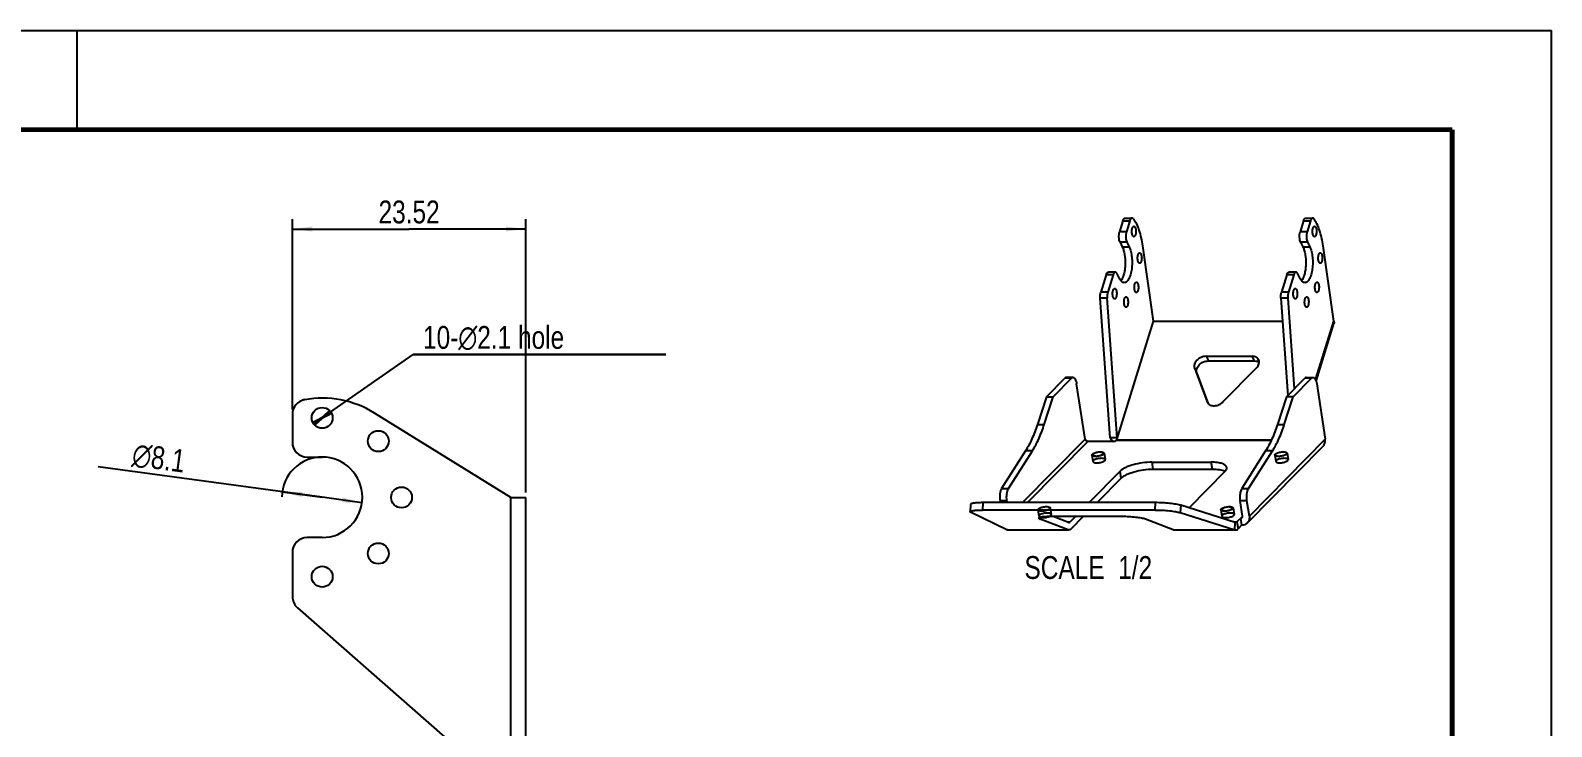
# Model space of a CAD drawing. Header units: millimetres. Extents: x 0 to 297, y 0 to 210.
# Drawn here: x 143.8 to 297, y 139.9 to 210 of the extents above; entities that cross this region are included whole.
import ezdxf

# ---------------------------------------------------------------- set-up
doc = ezdxf.new("R2010")
doc.units = ezdxf.units.MM
doc.header["$LTSCALE"] = 16.335
doc.layers.get('0').update_dxf_attribs({"linetype": 'CONTINUOUS'})
doc.layers.add('02___PRT_ALL_AXES', color=7, linetype='CONTINUOUS')
doc.styles.get("Standard").update_dxf_attribs({"font": 'txt', "width": 0.8})
doc.styles.add('TEXTSTYLE_1', font='gdt', dxfattribs={"width": 0.8})
doc.dimstyles.new('DIMSTYLE_3', dxfattribs={"dimtxt": 2.3, "dimasz": 2, "dimexe": 1, "dimexo": 0.5, "dimgap": 0.575, "dimtad": 1, "dimdsep": 46, "dimtxsty": 'Standard', "dimblk": '_FILLED', "dimblk1": '_FILLED', "dimblk2": '_FILLED', "dimcen": 0.09, "dimadec": 0, "dimazin": 0, "dimtp": 0.2, "dimtm": 0.2, "dimtfac": 1, "dimtofl": 0, "dimtmove": 0, "dimatfit": 3, "dimldrblk": '_FILLED', "dimfxl": 0, "dimtolj": 1, "dimarcsym": 0})
doc.dimstyles.new('DIMSTYLE_4', dxfattribs={"dimtxt": 2.3, "dimasz": 2, "dimexe": 1, "dimexo": 0.5, "dimtad": 1, "dimdsep": 46, "dimtxsty": 'Standard', "dimblk": '_FILLED', "dimblk1": '_FILLED', "dimblk2": '_FILLED', "dimcen": 0.09, "dimadec": 0, "dimazin": 0, "dimtp": 0.1, "dimtm": 0.1, "dimtfac": 1, "dimtmove": 0, "dimatfit": 2, "dimldrblk": '_FILLED', "dimfxl": 0, "dimtolj": 1, "dimarcsym": 0})
doc.dimstyles.new('DIMSTYLE_5', dxfattribs={"dimtxt": 2.3, "dimasz": 2, "dimexe": 1, "dimexo": 0.5, "dimtad": 1, "dimdsep": 46, "dimtxsty": 'Standard', "dimblk": '_FILLED', "dimblk1": '_FILLED', "dimblk2": '_FILLED', "dimcen": 0.09, "dimadec": 0, "dimazin": 0, "dimtp": 0.2, "dimtm": 0.2, "dimtfac": 1, "dimtmove": 0, "dimatfit": 2, "dimldrblk": '_FILLED', "dimfxl": 0, "dimtolj": 1, "dimarcsym": 0})

# ---------------------------------------------------------------- blocks, each defined once
blk = doc.blocks.new('_FILLED')
at = {"color": 0, "linetype": 'ByBlock'}
blk.add_solid([(0, 0), (-1, 0.125), (-1, -0.125)], dxfattribs=at)
blk = doc.blocks.new('*D10')
at = {"color": 2, "linetype": 'Continuous'}
for p, q in [((173.18, 170.96), (182.34, 177.34)), ((182.34, 177.34), (207.8, 177.34)), ((207.8, 177.34), (182.34, 177.34)), ((172.32, 170.36), (173.18, 170.96)), ((174.04, 171.56), (173.18, 170.96))]:
    blk.add_line(p, q, dxfattribs=at)
at = {"color": 2, "linetype": 'Continuous', "xscale": 2, "yscale": 2, "zscale": 2}
for p, rotation in [((172.32, 170.36), 214.8616442644), ((174.04, 171.56), 34.8616442644)]:
    blk.add_blockref('_FILLED', p, dxfattribs=dict(at, rotation=rotation))
at = {"color": 2, "linetype": 'Continuous', "insert": (183.34, 180.22), "char_height": 2.3, "width": 23.3067, "attachment_point": 1, "line_spacing_factor": 0.9}
blk.add_mtext('10-\\Fgdt;{\\Fgdt;n}\\Ftxt;2.1 hole', dxfattribs=at)
blk = doc.blocks.new('*D11')
at = {"color": 2, "linetype": 'Continuous'}
for p, q in [((173.18, 162.96), (150.63, 166.03)), ((169.17, 163.51), (173.18, 162.96)), ((177.19, 162.42), (173.18, 162.96))]:
    blk.add_line(p, q, dxfattribs=at)
at = {"color": 2, "linetype": 'Continuous', "xscale": 2, "yscale": 2, "zscale": 2}
for p, rotation in [((169.17, 163.51), 172.2501602208), ((177.19, 162.42), 352.2501602208)]:
    blk.add_blockref('_FILLED', p, dxfattribs=dict(at, rotation=rotation))
at = {"color": 2, "linetype": 'Continuous', "insert": (159.53, 167.72), "char_height": 2.3, "width": 8.5867, "attachment_point": 3, "rotation": 352.2502, "line_spacing_factor": 0.9, "style": 'TEXTSTYLE_1'}
blk.add_mtext('{\\Fgdt;n}\\Ftxt;8.1', dxfattribs=at)
blk = doc.blocks.new('*D13')
at = {"color": 2, "linetype": 'Continuous'}
for p, q in [((170.18, 171.81), (170.18, 190.99)), ((170.18, 189.99), (181.94, 189.99)), ((193.7, 189.99), (181.94, 189.99)), ((193.7, 163.45), (193.7, 190.99))]:
    blk.add_line(p, q, dxfattribs=at)
at = {"color": 2, "linetype": 'Continuous', "xscale": 2, "yscale": 2, "zscale": 2, "rotation": 180}
blk.add_blockref('_FILLED', (170.18, 189.99), dxfattribs=at)
at = {"color": 2, "linetype": 'Continuous', "xscale": 2, "yscale": 2, "zscale": 2}
blk.add_blockref('_FILLED', (193.7, 189.99), dxfattribs=at)
at = {"color": 2, "linetype": 'Continuous', "insert": (181.94, 192.86), "char_height": 2.3, "width": 9.2, "attachment_point": 2, "line_spacing_factor": 0.9}
blk.add_mtext('23.52', dxfattribs=at)

msp = doc.modelspace()

# ---------------------------------------------------------------- linework, layer by layer
at = {"color": 7, "linetype": 'Continuous'}
for p, q in [((0, 210), (297, 210)), ((148.5, 200), (148.5, 210)), ((297, 0), (297, 210)), ((253.829, 190.815), (253.489, 189.713)), ((253.829, 190.815), (254.52, 190.815)), ((254.058, 191.099), (254.749, 191.099)), ((254.52, 190.815), (254.18, 189.713)), ((272.019, 190.81), (271.68, 189.713)), ((272.019, 190.81), (272.71, 190.81)), ((272.247, 191.093), (272.938, 191.093)), ((272.71, 190.81), (272.371, 189.713)), ((254.18, 189.713), (253.489, 189.713)), ((253.536, 188.659), (253.765, 188.193)), ((254.227, 188.659), (253.536, 188.659)), ((254.227, 188.659), (254.456, 188.193)), ((272.371, 189.713), (271.68, 189.713)), ((272.418, 188.659), (271.727, 188.659)), ((271.727, 188.659), (271.956, 188.193)), ((272.418, 188.659), (272.647, 188.193)), ((253.765, 188.193), (254.456, 188.193)), ((255.798, 188.291), (256.864, 180.691)), ((271.956, 188.193), (272.647, 188.193)), ((275.055, 180.691), (273.989, 188.291)), ((253.065, 185.649), (252.374, 185.649)), ((253.475, 185.02), (253.246, 185.487)), ((271.256, 185.649), (270.565, 185.649)), ((271.666, 185.02), (271.437, 185.487)), ((252.145, 185.365), (251.607, 183.625)), ((252.836, 185.365), (252.145, 185.365)), ((252.836, 185.365), (252.298, 183.625)), ((270.336, 185.365), (269.798, 183.625)), ((271.027, 185.365), (270.336, 185.365)), ((271.027, 185.365), (270.489, 183.625)), ((252.543, 168.941), (251.549, 183.025)), ((252.24, 183.025), (251.549, 183.025)), ((252.298, 183.625), (251.607, 183.625)), ((253.233, 168.941), (252.24, 183.025)), ((270.431, 183.025), (269.74, 183.025)), ((269.74, 183.025), (270.431, 173.231)), ((270.489, 183.625), (269.798, 183.625)), ((270.431, 183.025), (271.076, 173.885)), ((256.864, 180.691), (253.177, 168.759)), ((256.864, 180.691), (269.905, 180.691)), ((273.234, 174.798), (275.055, 180.691)), ((273.286, 174.66), (275.081, 180.469)), ((262.206, 177.166), (266.844, 177.166)), ((262.206, 177.166), (262.435, 176.7)), ((262.435, 176.7), (267.073, 176.7)), ((267.073, 176.7), (266.844, 177.166)), ((247.969, 174.972), (246.122, 173.098)), ((248.659, 174.972), (246.813, 173.098)), ((248.659, 174.972), (247.969, 174.972)), ((248.802, 175.042), (248.112, 175.042)), ((261.274, 175.525), (261.045, 175.991)), ((261.045, 175.991), (262.309, 172.575)), ((262.436, 172.382), (261.274, 175.525)), ((263.904, 172.575), (267.279, 175.991)), ((270.3, 173.098), (272.146, 174.972)), ((270.991, 173.098), (272.837, 174.972)), ((272.837, 174.972), (272.146, 174.972)), ((272.29, 175.042), (272.98, 175.042)), ((250.023, 168.829), (249.165, 174.409)), ((273.342, 174.409), (274.201, 168.829)), ((246.122, 173.098), (245.215, 170.297)), ((245.906, 170.297), (246.813, 173.098)), ((246.122, 173.098), (246.813, 173.098)), ((262.309, 172.575), (262.33, 172.526)), ((270.3, 173.098), (269.393, 170.297)), ((270.084, 170.297), (270.991, 173.098)), ((270.991, 173.098), (270.3, 173.098)), ((170.18, 171.313), (170.18, 168.512)), ((192.197, 162.949), (178.461, 171.452)), ((245.215, 170.297), (245.906, 170.297)), ((269.393, 170.297), (270.084, 170.297)), ((243.713, 162.424), (250.023, 168.829)), ((250.29, 168.597), (244.208, 162.424)), ((253.053, 168.597), (250.29, 168.597)), ((253.233, 168.941), (252.543, 168.941)), ((253.137, 168.682), (253.053, 168.597)), ((268.762, 168.682), (253.137, 168.682)), ((253.177, 168.759), (268.799, 168.759)), ((266.561, 161.074), (274.201, 168.829)), ((171.68, 167.012), (173.18, 167.012)), ((244.021, 167.638), (241.612, 163.838)), ((242.303, 163.838), (244.711, 167.638)), ((244.711, 167.638), (244.021, 167.638)), ((268.198, 167.638), (265.79, 163.838)), ((266.352, 160.372), (273.993, 168.127)), ((266.481, 163.838), (268.889, 167.638)), ((268.889, 167.638), (268.198, 167.638)), ((253.535, 165.58), (250.425, 162.424)), ((253.642, 164.883), (253.535, 165.58)), ((256.743, 166.499), (262.73, 166.499)), ((256.743, 166.499), (256.85, 165.802)), ((256.85, 165.802), (262.837, 165.802)), ((264.127, 165.58), (260.491, 161.89)), ((262.837, 165.802), (262.73, 166.499)), ((253.642, 164.883), (251.22, 162.424)), ((192.197, 132.485), (192.197, 162.949)), ((192.197, 162.949), (193.697, 162.949)), ((193.697, 132.485), (193.697, 162.949)), ((239.714, 162.424), (239.672, 161.682)), ((257.109, 162.424), (239.714, 162.424)), ((241.454, 162.619), (241.484, 162.424)), ((242.145, 162.619), (241.454, 162.619)), ((241.612, 163.838), (242.303, 163.838)), ((242.145, 162.619), (242.175, 162.424)), ((257.066, 161.682), (257.109, 162.424)), ((266.323, 162.619), (265.632, 162.619)), ((265.87, 161.074), (265.632, 162.619)), ((265.79, 163.838), (266.481, 163.838)), ((266.561, 161.074), (266.323, 162.619)), ((238.488, 162.246), (238.445, 161.504)), ((242.126, 159.688), (238.54, 161.414)), ((257.066, 161.682), (239.672, 161.682)), ((245.506, 160.945), (245.495, 160.76)), ((253.801, 161.017), (246.433, 161.017)), ((248.354, 160.43), (246.812, 161.017)), ((249.038, 161.017), (248.504, 160.474)), ((249.833, 161.017), (248.611, 159.777)), ((259.647, 162.156), (259.604, 161.414)), ((259.604, 161.414), (265.088, 159.688)), ((265.131, 160.43), (259.647, 162.156)), ((265.313, 160.474), (265.871, 161.041)), ((242.126, 159.688), (248.311, 159.688)), ((242.203, 159.672), (248.396, 159.672)), ((248.311, 159.688), (245.495, 160.76)), ((248.237, 160.474), (248.504, 160.474)), ((258.903, 159.688), (256.087, 160.76)), ((258.903, 159.688), (265.088, 159.688)), ((258.989, 159.672), (265.182, 159.672)), ((264.99, 160.474), (265.313, 160.474)), ((265.088, 159.688), (265.131, 160.43)), ((265.313, 160.474), (265.42, 159.777)), ((265.783, 160.144), (265.42, 159.777)), ((265.675, 160.842), (265.783, 160.144)), ((173.18, 158.912), (171.68, 158.912)), ((170.18, 157.412), (170.18, 152.969)), ((170.69, 151.842), (192.197, 132.949))]:
    msp.add_line(p, q, dxfattribs=at)
at = {"color": 6, "linetype": 'Continuous'}
for p, q in [((250.707, 167.215), (250.807, 166.564)), ((251.942, 167.405), (252.043, 166.754)), ((269.128, 167.215), (269.228, 166.564)), ((270.364, 167.405), (270.464, 166.754)), ((245.275, 161.702), (245.375, 161.051)), ((246.51, 161.892), (246.61, 161.241)), ((263.696, 161.702), (263.796, 161.051)), ((264.931, 161.892), (265.031, 161.241))]:
    msp.add_line(p, q, dxfattribs=at)
at = {"color": 7, "linetype": 'Continuous', "const_width": 0.5}
for points in [[(287, 200), (10, 200)], [(287, 10), (287, 200)]]:
    msp.add_lwpolyline(points, dxfattribs=at)
at = {"color": 7, "linetype": 'Continuous'}
for centre, radius, start, end in [((171.68, 171.313), 1.5, 100.28284, 180), ((171.68, 171.327), 1.5, 100.16639, 108.22651), ((173.197, 162.949), 10, 58.24314, 100.28284), ((262.8, 172.757), 0.524, 206.1668, 210.81492), ((171.68, 168.512), 1.5, 180, 270), ((173.18, 162.962), 4.05, 270, 90), ((263.612, 164.601), 1.102, 62.25407, 65.13516), ((248.396, 160.536), 0.114, 269.98588, 274.00367), ((171.68, 157.412), 1.5, 90, 180), ((171.68, 152.969), 1.5, 180, 228.70354)]:
    msp.add_arc(centre, radius, start, end, dxfattribs=at)
at = {"color": 2, "linetype": 'Continuous'}
msp.add_arc((173.18, 162.962), 4.05, 90, 179.2881, dxfattribs=at)
at = {"color": 7, "linetype": 'Continuous'}
for points, knots in [([(253.829, 190.815), (253.842, 190.856), (253.869, 190.929), (253.923, 191.021), (253.985, 191.082), (254.036, 191.099), (254.058, 191.099)], [0, 0, 0, 0, 0.3326107, 0.6071454, 0.8236162, 1, 1, 1, 1]), ([(254.749, 191.099), (254.726, 191.099), (254.676, 191.082), (254.614, 191.021), (254.56, 190.929), (254.533, 190.856), (254.52, 190.815)], [0, 0, 0, 0, 0.1763838, 0.3928546, 0.6673893, 1, 1, 1, 1]), ([(254.887, 191.01), (254.869, 191.035), (254.83, 191.078), (254.774, 191.099), (254.749, 191.099)], [0, 0, 0, 0, 0.5581132, 1, 1, 1, 1]), ([(254.887, 191.01), (255.002, 190.851), (255.213, 190.48), (255.463, 189.843), (255.665, 189.101), (255.76, 188.569), (255.798, 188.291)], [0, 0, 0, 0, 0.2029409, 0.4403162, 0.708085, 1, 1, 1, 1]), ([(272.019, 190.81), (272.031, 190.85), (272.059, 190.924), (272.112, 191.015), (272.174, 191.077), (272.225, 191.093), (272.247, 191.093)], [0, 0, 0, 0, 0.3326118, 0.6071453, 0.8236165, 1, 1, 1, 1]), ([(272.938, 191.093), (272.916, 191.093), (272.865, 191.077), (272.803, 191.015), (272.749, 190.924), (272.722, 190.85), (272.71, 190.81)], [0, 0, 0, 0, 0.1763835, 0.3928547, 0.6673882, 1, 1, 1, 1]), ([(273.076, 191.005), (273.058, 191.03), (273.019, 191.073), (272.963, 191.093), (272.938, 191.093)], [0, 0, 0, 0, 0.5577804, 1, 1, 1, 1]), ([(273.989, 188.291), (273.95, 188.569), (273.855, 189.1), (273.653, 189.842), (273.402, 190.477), (273.191, 190.847), (273.076, 191.005)], [0, 0, 0, 0, 0.2920628, 0.5598693, 0.7971862, 1, 1, 1, 1]), ([(253.536, 188.659), (253.502, 188.729), (253.452, 188.896), (253.42, 189.164), (253.429, 189.444), (253.463, 189.628), (253.489, 189.713)], [0, 0, 0, 0, 0.2190261, 0.4806644, 0.7525741, 1, 1, 1, 1]), ([(254.18, 189.713), (254.153, 189.628), (254.119, 189.444), (254.111, 189.164), (254.142, 188.896), (254.192, 188.729), (254.227, 188.659)], [0, 0, 0, 0, 0.2474259, 0.5193356, 0.7809739, 1, 1, 1, 1]), ([(271.727, 188.659), (271.692, 188.729), (271.643, 188.896), (271.611, 189.164), (271.62, 189.444), (271.654, 189.628), (271.68, 189.713)], [0, 0, 0, 0, 0.2190261, 0.4806644, 0.7525741, 1, 1, 1, 1]), ([(272.371, 189.713), (272.344, 189.628), (272.31, 189.444), (272.302, 189.164), (272.333, 188.896), (272.383, 188.729), (272.418, 188.659)], [0, 0, 0, 0, 0.2474259, 0.5193356, 0.7809739, 1, 1, 1, 1]), ([(253.765, 188.193), (253.822, 188.076), (253.919, 187.811), (254.013, 187.375), (254.064, 186.892), (254.067, 186.391), (254.023, 185.903), (253.934, 185.459), (253.807, 185.084), (253.688, 184.871), (253.62, 184.786)], [0, 0, 0, 0, 0.1105216, 0.2388277, 0.3788433, 0.5232528, 0.6643312, 0.7946663, 0.9079477, 1, 1, 1, 1]), ([(254.456, 188.193), (254.527, 188.047), (254.641, 187.71), (254.737, 187.157), (254.766, 186.554), (254.725, 185.956), (254.632, 185.489), (254.523, 185.163), (254.431, 184.962), (254.328, 184.799), (254.216, 184.678), (254.095, 184.6), (254.007, 184.582), (253.965, 184.582)], [0, 0, 0, 0, 0.1234581, 0.2690695, 0.426091, 0.5820171, 0.7245138, 0.7874492, 0.843487, 0.8921253, 0.9334765, 0.9686115, 1, 1, 1, 1]), ([(271.956, 188.193), (272.013, 188.076), (272.109, 187.811), (272.204, 187.375), (272.254, 186.892), (272.258, 186.391), (272.214, 185.903), (272.125, 185.459), (271.998, 185.084), (271.879, 184.871), (271.811, 184.786)], [0, 0, 0, 0, 0.1105216, 0.2388277, 0.3788433, 0.5232528, 0.6643312, 0.7946663, 0.9079477, 1, 1, 1, 1]), ([(272.647, 188.193), (272.718, 188.047), (272.832, 187.71), (272.928, 187.157), (272.957, 186.554), (272.916, 185.956), (272.823, 185.489), (272.714, 185.163), (272.622, 184.962), (272.519, 184.799), (272.407, 184.678), (272.286, 184.6), (272.198, 184.582), (272.156, 184.582)], [0, 0, 0, 0, 0.1234581, 0.2690695, 0.426091, 0.5820171, 0.7245138, 0.7874492, 0.843487, 0.8921253, 0.9334765, 0.9686115, 1, 1, 1, 1]), ([(252.145, 185.365), (252.158, 185.406), (252.185, 185.479), (252.239, 185.571), (252.301, 185.632), (252.351, 185.649), (252.374, 185.649)], [0, 0, 0, 0, 0.3324861, 0.6071563, 0.8236101, 1, 1, 1, 1]), ([(253.065, 185.649), (253.042, 185.649), (252.992, 185.632), (252.93, 185.571), (252.876, 185.479), (252.849, 185.406), (252.836, 185.365)], [0, 0, 0, 0, 0.1763899, 0.3928437, 0.6675139, 1, 1, 1, 1]), ([(253.246, 185.487), (253.235, 185.511), (253.21, 185.554), (253.166, 185.607), (253.117, 185.641), (253.082, 185.649), (253.065, 185.649)], [0, 0, 0, 0, 0.3155167, 0.5821183, 0.8046165, 1, 1, 1, 1]), ([(270.336, 185.365), (270.349, 185.406), (270.376, 185.479), (270.43, 185.571), (270.492, 185.632), (270.542, 185.649), (270.565, 185.649)], [0, 0, 0, 0, 0.3324861, 0.6071563, 0.8236101, 1, 1, 1, 1]), ([(271.256, 185.649), (271.233, 185.649), (271.183, 185.632), (271.121, 185.571), (271.067, 185.479), (271.04, 185.406), (271.027, 185.365)], [0, 0, 0, 0, 0.1763899, 0.3928437, 0.6675139, 1, 1, 1, 1]), ([(271.437, 185.487), (271.426, 185.511), (271.401, 185.554), (271.357, 185.607), (271.308, 185.641), (271.272, 185.649), (271.256, 185.649)], [0, 0, 0, 0, 0.3155167, 0.5821183, 0.8046165, 1, 1, 1, 1]), ([(253.965, 184.582), (253.921, 184.582), (253.824, 184.604), (253.693, 184.696), (253.574, 184.839), (253.507, 184.955), (253.475, 185.02)], [0, 0, 0, 0, 0.1954438, 0.4178772, 0.6841829, 1, 1, 1, 1]), ([(272.156, 184.582), (272.111, 184.582), (272.015, 184.604), (271.884, 184.696), (271.765, 184.839), (271.698, 184.955), (271.666, 185.02)], [0, 0, 0, 0, 0.1954438, 0.4178772, 0.6841829, 1, 1, 1, 1]), ([(251.549, 183.025), (251.541, 183.13), (251.544, 183.333), (251.579, 183.533), (251.607, 183.625)], [0, 0, 0, 0, 0.5225684, 1, 1, 1, 1]), ([(252.298, 183.625), (252.27, 183.533), (252.235, 183.333), (252.232, 183.13), (252.24, 183.025)], [0, 0, 0, 0, 0.4774316, 1, 1, 1, 1]), ([(269.74, 183.025), (269.732, 183.13), (269.735, 183.333), (269.77, 183.533), (269.798, 183.625)], [0, 0, 0, 0, 0.5225684, 1, 1, 1, 1]), ([(270.489, 183.625), (270.461, 183.533), (270.426, 183.333), (270.423, 183.13), (270.431, 183.025)], [0, 0, 0, 0, 0.4774316, 1, 1, 1, 1]), ([(275.055, 180.691), (275.073, 180.655), (275.097, 180.582), (275.092, 180.504), (275.081, 180.469)], [0, 0, 0, 0, 0.5257549, 1, 1, 1, 1]), ([(262.206, 177.166), (262.038, 177.166), (261.697, 177.088), (261.339, 176.851), (261.132, 176.595), (261.035, 176.392), (261, 176.185), (261.023, 176.051), (261.045, 175.991)], [0, 0, 0, 0, 0.268195, 0.5413173, 0.6698098, 0.7887302, 0.8978881, 1, 1, 1, 1]), ([(261.274, 175.525), (261.252, 175.585), (261.229, 175.718), (261.264, 175.925), (261.361, 176.129), (261.568, 176.385), (261.926, 176.622), (262.267, 176.7), (262.435, 176.7)], [0, 0, 0, 0, 0.1021119, 0.2112699, 0.3301903, 0.4586828, 0.731805, 1, 1, 1, 1]), ([(267.5, 176.823), (267.474, 176.876), (267.402, 176.976), (267.247, 177.085), (267.056, 177.152), (266.916, 177.166), (266.844, 177.166)], [0, 0, 0, 0, 0.226855, 0.4650302, 0.7220671, 1, 1, 1, 1]), ([(267.073, 176.7), (267.162, 176.7), (267.332, 176.679), (267.489, 176.607), (267.554, 176.561)], [0, 0, 0, 0, 0.5246659, 1, 1, 1, 1]), ([(267.279, 175.991), (267.339, 176.052), (267.443, 176.182), (267.541, 176.402), (267.566, 176.623), (267.53, 176.762), (267.5, 176.823)], [0, 0, 0, 0, 0.2818789, 0.5409954, 0.7776648, 1, 1, 1, 1]), ([(248.112, 175.042), (248.087, 175.042), (248.032, 175.027), (247.989, 174.992), (247.969, 174.972)], [0, 0, 0, 0, 0.461297, 1, 1, 1, 1]), ([(248.659, 174.972), (248.68, 174.992), (248.723, 175.027), (248.777, 175.042), (248.802, 175.042)], [0, 0, 0, 0, 0.5387031, 1, 1, 1, 1]), ([(248.802, 175.042), (248.822, 175.042), (248.864, 175.033), (248.922, 174.997), (248.976, 174.941), (249.047, 174.833), (249.117, 174.654), (249.151, 174.496), (249.165, 174.409)], [0, 0, 0, 0, 0.0761759, 0.1609319, 0.2600108, 0.3761017, 0.6591952, 1, 1, 1, 1]), ([(272.29, 175.042), (272.265, 175.042), (272.21, 175.027), (272.167, 174.992), (272.146, 174.972)], [0, 0, 0, 0, 0.461297, 1, 1, 1, 1]), ([(272.837, 174.972), (272.858, 174.992), (272.901, 175.027), (272.955, 175.042), (272.98, 175.042)], [0, 0, 0, 0, 0.5387031, 1, 1, 1, 1]), ([(272.98, 175.042), (273, 175.042), (273.042, 175.033), (273.1, 174.997), (273.154, 174.941), (273.225, 174.833), (273.295, 174.654), (273.329, 174.496), (273.342, 174.409)], [0, 0, 0, 0, 0.0761759, 0.1609319, 0.2600108, 0.3761017, 0.6591952, 1, 1, 1, 1]), ([(262.35, 172.488), (262.381, 172.437), (262.463, 172.342), (262.629, 172.242), (262.83, 172.187), (263.133, 172.174), (263.521, 172.277), (263.791, 172.461), (263.904, 172.575)], [0, 0, 0, 0, 0.1022074, 0.2104927, 0.3277383, 0.4542691, 0.7258425, 1, 1, 1, 1]), ([(245.215, 170.297), (245.056, 169.803), (244.714, 168.889), (244.264, 168.022), (244.021, 167.638)], [0, 0, 0, 0, 0.5331643, 1, 1, 1, 1]), ([(244.711, 167.638), (244.955, 168.022), (245.404, 168.889), (245.746, 169.803), (245.906, 170.297)], [0, 0, 0, 0, 0.4668357, 1, 1, 1, 1]), ([(269.393, 170.297), (269.233, 169.803), (268.892, 168.889), (268.442, 168.022), (268.198, 167.638)], [0, 0, 0, 0, 0.5331643, 1, 1, 1, 1]), ([(268.889, 167.638), (269.133, 168.022), (269.582, 168.889), (269.924, 169.803), (270.084, 170.297)], [0, 0, 0, 0, 0.4668357, 1, 1, 1, 1]), ([(250.29, 168.597), (250.227, 168.597), (250.101, 168.649), (250.033, 168.767), (250.023, 168.829)], [0, 0, 0, 0, 0.4965915, 1, 1, 1, 1]), ([(252.543, 168.941), (252.578, 168.869), (252.698, 168.731), (252.851, 168.637), (252.938, 168.596)], [0, 0, 0, 0, 0.4552312, 1, 1, 1, 1]), ([(253.137, 168.682), (253.141, 168.686), (253.159, 168.709), (253.17, 168.737), (253.177, 168.759)], [0, 0, 0, 0, 0.2068526, 1, 1, 1, 1]), ([(273.993, 168.127), (274.078, 168.214), (274.21, 168.442), (274.221, 168.702), (274.201, 168.829)], [0, 0, 0, 0, 0.4867315, 1, 1, 1, 1]), ([(251.098, 167.081), (251.043, 167.081), (250.942, 167.086), (250.816, 167.115), (250.723, 167.16), (250.695, 167.247), (250.756, 167.325), (250.856, 167.391), (250.999, 167.452), (251.172, 167.5), (251.36, 167.532), (251.488, 167.54), (251.551, 167.54)], [0, 0, 0, 0, 0.1202882, 0.2155534, 0.2821007, 0.3300953, 0.3893573, 0.4764918, 0.590449, 0.7232388, 0.8638027, 1, 1, 1, 1]), ([(251.51, 167.499), (251.427, 167.499), (251.302, 167.486), (251.141, 167.451), (251.032, 167.416), (250.94, 167.374), (250.861, 167.326), (250.813, 167.267), (250.818, 167.232)], [0, 0, 0, 0, 0.320306, 0.4810695, 0.6305383, 0.7609506, 0.8666263, 1, 1, 1, 1]), ([(250.818, 167.232), (250.824, 167.191), (250.89, 167.157), (250.961, 167.138), (251.037, 167.125), (251.097, 167.122), (251.139, 167.122)], [0, 0, 0, 0, 0.3521566, 0.4886267, 0.643773, 1, 1, 1, 1]), ([(251.551, 167.54), (251.607, 167.54), (251.707, 167.535), (251.834, 167.505), (251.926, 167.46), (251.954, 167.374), (251.893, 167.296), (251.794, 167.23), (251.65, 167.169), (251.477, 167.12), (251.29, 167.089), (251.161, 167.081), (251.098, 167.081)], [0, 0, 0, 0, 0.1202882, 0.2155534, 0.2821007, 0.3300953, 0.3893573, 0.4764918, 0.590449, 0.7232388, 0.8638027, 1, 1, 1, 1]), ([(251.139, 167.122), (251.222, 167.122), (251.348, 167.134), (251.508, 167.17), (251.617, 167.204), (251.709, 167.246), (251.788, 167.295), (251.836, 167.354), (251.831, 167.388)], [0, 0, 0, 0, 0.320306, 0.4810695, 0.6305383, 0.7609506, 0.8666263, 1, 1, 1, 1]), ([(251.831, 167.388), (251.825, 167.429), (251.759, 167.464), (251.688, 167.483), (251.612, 167.496), (251.552, 167.499), (251.51, 167.499)], [0, 0, 0, 0, 0.3521566, 0.4886267, 0.643773, 1, 1, 1, 1]), ([(269.52, 167.081), (269.464, 167.081), (269.363, 167.086), (269.237, 167.115), (269.144, 167.16), (269.116, 167.247), (269.177, 167.325), (269.277, 167.391), (269.42, 167.452), (269.593, 167.5), (269.781, 167.532), (269.909, 167.54), (269.972, 167.54)], [0, 0, 0, 0, 0.1202882, 0.2155534, 0.2821007, 0.3300953, 0.3893573, 0.4764918, 0.590449, 0.7232388, 0.8638027, 1, 1, 1, 1]), ([(269.972, 167.54), (270.028, 167.54), (270.129, 167.535), (270.255, 167.505), (270.347, 167.46), (270.375, 167.374), (270.314, 167.296), (270.215, 167.23), (270.071, 167.169), (269.898, 167.12), (269.711, 167.089), (269.583, 167.081), (269.52, 167.081)], [0, 0, 0, 0, 0.1202882, 0.2155534, 0.2821007, 0.3300953, 0.3893573, 0.4764918, 0.590449, 0.7232388, 0.8638027, 1, 1, 1, 1]), ([(251.651, 166.889), (251.588, 166.889), (251.46, 166.881), (251.272, 166.849), (251.099, 166.801), (250.956, 166.74), (250.856, 166.674), (250.795, 166.596), (250.823, 166.509), (250.916, 166.464), (251.042, 166.435), (251.143, 166.43), (251.198, 166.43)], [0, 0, 0, 0, 0.1361973, 0.2767612, 0.409551, 0.5235082, 0.6106427, 0.6699047, 0.7178993, 0.7844466, 0.8797118, 1, 1, 1, 1]), ([(251.198, 166.43), (251.262, 166.43), (251.39, 166.438), (251.577, 166.469), (251.75, 166.518), (251.894, 166.579), (251.993, 166.645), (252.054, 166.723), (252.026, 166.809), (251.934, 166.854), (251.808, 166.884), (251.707, 166.889), (251.651, 166.889)], [0, 0, 0, 0, 0.1361973, 0.2767612, 0.409551, 0.5235082, 0.6106427, 0.6699047, 0.7178993, 0.7844466, 0.8797118, 1, 1, 1, 1]), ([(256.743, 166.499), (256.425, 166.499), (255.786, 166.449), (255.012, 166.288), (254.437, 166.102), (254.07, 165.946), (253.769, 165.778), (253.601, 165.648), (253.535, 165.58)], [0, 0, 0, 0, 0.2805465, 0.5644332, 0.695726, 0.8141094, 0.9162343, 1, 1, 1, 1]), ([(253.642, 164.883), (253.709, 164.95), (253.876, 165.08), (254.177, 165.249), (254.545, 165.404), (255.12, 165.591), (255.893, 165.751), (256.532, 165.802), (256.85, 165.802)], [0, 0, 0, 0, 0.0837657, 0.1858906, 0.304274, 0.4355668, 0.7194535, 1, 1, 1, 1]), ([(264.295, 165.961), (264.264, 166.161), (263.943, 166.33), (263.598, 166.421), (263.333, 166.467), (263.041, 166.494), (262.836, 166.499), (262.73, 166.499)], [0, 0, 0, 0, 0.35218, 0.4886223, 0.6434903, 0.8149293, 1, 1, 1, 1]), ([(262.837, 165.802), (263.074, 165.802), (263.413, 165.783), (263.825, 165.697), (263.999, 165.636), (264.076, 165.601)], [0, 0, 0, 0, 0.5640298, 0.8000657, 1, 1, 1, 1]), ([(264.127, 165.58), (264.157, 165.611), (264.21, 165.672), (264.268, 165.769), (264.299, 165.866), (264.3, 165.931), (264.295, 165.961)], [0, 0, 0, 0, 0.2983897, 0.5585818, 0.7880149, 1, 1, 1, 1]), ([(270.072, 166.889), (270.009, 166.889), (269.881, 166.881), (269.694, 166.849), (269.521, 166.801), (269.377, 166.74), (269.277, 166.674), (269.217, 166.596), (269.245, 166.509), (269.337, 166.464), (269.463, 166.435), (269.564, 166.43), (269.62, 166.43)], [0, 0, 0, 0, 0.1361973, 0.2767612, 0.409551, 0.5235082, 0.6106427, 0.6699047, 0.7178993, 0.7844466, 0.8797118, 1, 1, 1, 1]), ([(269.62, 166.43), (269.683, 166.43), (269.811, 166.438), (269.999, 166.469), (270.171, 166.518), (270.315, 166.579), (270.415, 166.645), (270.475, 166.723), (270.447, 166.809), (270.355, 166.854), (270.229, 166.884), (270.128, 166.889), (270.072, 166.889)], [0, 0, 0, 0, 0.1361973, 0.2767612, 0.409551, 0.5235082, 0.6106427, 0.6699047, 0.7178993, 0.7844466, 0.8797118, 1, 1, 1, 1]), ([(239.714, 162.424), (239.549, 162.424), (239.312, 162.419), (239.017, 162.399), (238.838, 162.379), (238.694, 162.354), (238.598, 162.329), (238.541, 162.304), (238.508, 162.284), (238.489, 162.261), (238.488, 162.246)], [0, 0, 0, 0, 0.3932605, 0.560304, 0.7030243, 0.8188586, 0.9060092, 0.9387942, 0.9647095, 1, 1, 1, 1]), ([(241.612, 163.838), (241.568, 163.768), (241.497, 163.591), (241.438, 163.293), (241.42, 162.96), (241.437, 162.731), (241.454, 162.619)], [0, 0, 0, 0, 0.2014816, 0.4513151, 0.7267409, 1, 1, 1, 1]), ([(242.145, 162.619), (242.128, 162.731), (242.11, 162.96), (242.129, 163.293), (242.188, 163.591), (242.258, 163.768), (242.303, 163.838)], [0, 0, 0, 0, 0.2732592, 0.5486851, 0.7985185, 1, 1, 1, 1]), ([(259.647, 162.156), (259.581, 162.177), (259.429, 162.216), (259.066, 162.286), (258.527, 162.356), (257.832, 162.41), (257.349, 162.424), (257.109, 162.424)], [0, 0, 0, 0, 0.0814283, 0.1831268, 0.4335317, 0.718466, 1, 1, 1, 1]), ([(265.79, 163.838), (265.745, 163.768), (265.675, 163.591), (265.616, 163.293), (265.597, 162.96), (265.615, 162.731), (265.632, 162.619)], [0, 0, 0, 0, 0.2014816, 0.4513151, 0.7267409, 1, 1, 1, 1]), ([(266.323, 162.619), (266.305, 162.731), (266.288, 162.96), (266.307, 163.293), (266.366, 163.591), (266.436, 163.768), (266.481, 163.838)], [0, 0, 0, 0, 0.2732592, 0.5486851, 0.7985185, 1, 1, 1, 1]), ([(238.54, 161.414), (238.525, 161.421), (238.5, 161.435), (238.464, 161.46), (238.444, 161.488), (238.445, 161.504)], [0, 0, 0, 0, 0.3548382, 0.6332363, 1, 1, 1, 1]), ([(238.445, 161.504), (238.446, 161.519), (238.465, 161.542), (238.498, 161.562), (238.555, 161.587), (238.652, 161.612), (238.795, 161.637), (238.974, 161.657), (239.269, 161.677), (239.506, 161.682), (239.672, 161.682)], [0, 0, 0, 0, 0.0352905, 0.0612058, 0.0939907, 0.1811414, 0.2969756, 0.4396959, 0.6067394, 1, 1, 1, 1]), ([(245.666, 161.567), (245.61, 161.567), (245.51, 161.572), (245.383, 161.602), (245.291, 161.647), (245.263, 161.733), (245.324, 161.811), (245.423, 161.877), (245.567, 161.938), (245.74, 161.987), (245.927, 162.018), (246.056, 162.026), (246.119, 162.026)], [0, 0, 0, 0, 0.1202882, 0.2155534, 0.2821007, 0.3300953, 0.3893573, 0.4764918, 0.590449, 0.7232388, 0.8638027, 1, 1, 1, 1]), ([(245.36, 160.861), (245.358, 160.841), (245.39, 160.81), (245.439, 160.783), (245.475, 160.768), (245.495, 160.76)], [0, 0, 0, 0, 0.3403734, 0.6266048, 1, 1, 1, 1]), ([(246.433, 161.017), (246.288, 161.017), (246.081, 161.012), (245.822, 160.994), (245.666, 160.977), (245.54, 160.955), (245.456, 160.933), (245.406, 160.911), (245.377, 160.894), (245.36, 160.874), (245.36, 160.861)], [0, 0, 0, 0, 0.3932588, 0.5602927, 0.7030307, 0.8188562, 0.9060229, 0.9387943, 0.9647024, 1, 1, 1, 1]), ([(246.219, 161.375), (246.156, 161.375), (246.027, 161.367), (245.84, 161.336), (245.667, 161.287), (245.523, 161.226), (245.424, 161.16), (245.363, 161.082), (245.391, 160.996), (245.483, 160.951), (245.61, 160.921), (245.71, 160.916), (245.766, 160.916)], [0, 0, 0, 0, 0.1361973, 0.2767612, 0.409551, 0.5235082, 0.6106427, 0.6699047, 0.7178993, 0.7844466, 0.8797118, 1, 1, 1, 1]), ([(246.119, 162.026), (246.174, 162.026), (246.275, 162.021), (246.401, 161.992), (246.494, 161.947), (246.522, 161.86), (246.461, 161.782), (246.361, 161.716), (246.218, 161.655), (246.045, 161.607), (245.857, 161.575), (245.729, 161.567), (245.666, 161.567)], [0, 0, 0, 0, 0.1202882, 0.2155534, 0.2821007, 0.3300953, 0.3893573, 0.4764918, 0.590449, 0.7232388, 0.8638027, 1, 1, 1, 1]), ([(245.766, 160.916), (245.829, 160.916), (245.958, 160.924), (246.145, 160.956), (246.318, 161.004), (246.462, 161.065), (246.561, 161.131), (246.622, 161.209), (246.594, 161.296), (246.502, 161.341), (246.375, 161.37), (246.275, 161.375), (246.219, 161.375)], [0, 0, 0, 0, 0.1361973, 0.2767612, 0.409551, 0.5235082, 0.6106427, 0.6699047, 0.7178993, 0.7844466, 0.8797118, 1, 1, 1, 1]), ([(256.087, 160.76), (256.034, 160.78), (255.908, 160.817), (255.692, 160.863), (255.429, 160.906), (255.017, 160.958), (254.471, 161.003), (254.024, 161.017), (253.801, 161.017)], [0, 0, 0, 0, 0.0736798, 0.1705193, 0.2871675, 0.4193834, 0.7103145, 1, 1, 1, 1]), ([(257.066, 161.682), (257.306, 161.682), (257.789, 161.668), (258.484, 161.614), (259.023, 161.544), (259.386, 161.474), (259.538, 161.435), (259.604, 161.414)], [0, 0, 0, 0, 0.2815339, 0.5664682, 0.8168731, 0.9185717, 1, 1, 1, 1]), ([(264.087, 161.567), (264.031, 161.567), (263.931, 161.572), (263.804, 161.602), (263.712, 161.647), (263.684, 161.733), (263.745, 161.811), (263.844, 161.877), (263.988, 161.938), (264.161, 161.987), (264.348, 162.018), (264.477, 162.026), (264.54, 162.026)], [0, 0, 0, 0, 0.1202882, 0.2155534, 0.2821007, 0.3300953, 0.3893573, 0.4764918, 0.590449, 0.7232388, 0.8638027, 1, 1, 1, 1]), ([(264.64, 161.375), (264.577, 161.375), (264.449, 161.367), (264.261, 161.336), (264.088, 161.287), (263.945, 161.226), (263.845, 161.16), (263.784, 161.082), (263.812, 160.996), (263.905, 160.951), (264.031, 160.921), (264.132, 160.916), (264.187, 160.916)], [0, 0, 0, 0, 0.1361973, 0.2767612, 0.409551, 0.5235082, 0.6106427, 0.6699047, 0.7178993, 0.7844466, 0.8797118, 1, 1, 1, 1]), ([(264.499, 161.985), (264.416, 161.985), (264.291, 161.973), (264.13, 161.937), (264.021, 161.903), (263.929, 161.861), (263.85, 161.812), (263.802, 161.753), (263.807, 161.719)], [0, 0, 0, 0, 0.320306, 0.4810695, 0.6305383, 0.7609506, 0.8666263, 1, 1, 1, 1]), ([(263.807, 161.719), (263.813, 161.678), (263.879, 161.643), (263.95, 161.624), (264.026, 161.611), (264.086, 161.608), (264.128, 161.608)], [0, 0, 0, 0, 0.3521566, 0.4886267, 0.643773, 1, 1, 1, 1]), ([(264.54, 162.026), (264.596, 162.026), (264.696, 162.021), (264.823, 161.992), (264.915, 161.947), (264.943, 161.86), (264.882, 161.782), (264.783, 161.716), (264.639, 161.655), (264.466, 161.607), (264.279, 161.575), (264.15, 161.567), (264.087, 161.567)], [0, 0, 0, 0, 0.1202882, 0.2155534, 0.2821007, 0.3300953, 0.3893573, 0.4764918, 0.590449, 0.7232388, 0.8638027, 1, 1, 1, 1]), ([(264.128, 161.608), (264.211, 161.608), (264.336, 161.621), (264.497, 161.656), (264.606, 161.691), (264.698, 161.733), (264.777, 161.781), (264.825, 161.84), (264.82, 161.875)], [0, 0, 0, 0, 0.320306, 0.4810695, 0.6305383, 0.7609506, 0.8666263, 1, 1, 1, 1]), ([(264.187, 160.916), (264.25, 160.916), (264.379, 160.924), (264.566, 160.956), (264.739, 161.004), (264.883, 161.065), (264.982, 161.131), (265.043, 161.209), (265.015, 161.296), (264.923, 161.341), (264.796, 161.37), (264.696, 161.375), (264.64, 161.375)], [0, 0, 0, 0, 0.1361973, 0.2767612, 0.409551, 0.5235082, 0.6106427, 0.6699047, 0.7178993, 0.7844466, 0.8797118, 1, 1, 1, 1]), ([(264.82, 161.875), (264.814, 161.916), (264.748, 161.95), (264.677, 161.969), (264.601, 161.982), (264.541, 161.985), (264.499, 161.985)], [0, 0, 0, 0, 0.3521566, 0.4886267, 0.643773, 1, 1, 1, 1]), ([(265.675, 160.842), (265.702, 160.842), (265.755, 160.851), (265.8, 160.881), (265.818, 160.899)], [0, 0, 0, 0, 0.5098212, 1, 1, 1, 1]), ([(265.818, 160.899), (265.839, 160.92), (265.872, 160.977), (265.875, 161.042), (265.87, 161.074)], [0, 0, 0, 0, 0.4866325, 1, 1, 1, 1]), ([(266.561, 161.074), (266.58, 160.947), (266.569, 160.687), (266.438, 160.459), (266.352, 160.372)], [0, 0, 0, 0, 0.5132684, 1, 1, 1, 1]), ([(242.203, 159.672), (242.196, 159.672), (242.17, 159.673), (242.144, 159.68), (242.126, 159.688)], [0, 0, 0, 0, 0.2447534, 1, 1, 1, 1]), ([(248.396, 159.672), (248.375, 159.672), (248.345, 159.676), (248.318, 159.685), (248.311, 159.688)], [0, 0, 0, 0, 0.743364, 1, 1, 1, 1]), ([(248.611, 159.777), (248.58, 159.745), (248.516, 159.693), (248.434, 159.672), (248.396, 159.672)], [0, 0, 0, 0, 0.5389608, 1, 1, 1, 1]), ([(248.404, 160.422), (248.413, 160.422), (248.451, 160.429), (248.483, 160.453), (248.504, 160.474)], [0, 0, 0, 0, 0.2270618, 1, 1, 1, 1]), ([(258.903, 159.688), (258.91, 159.685), (258.938, 159.676), (258.967, 159.672), (258.989, 159.672)], [0, 0, 0, 0, 0.256636, 1, 1, 1, 1]), ([(265.088, 159.688), (265.095, 159.685), (265.126, 159.676), (265.158, 159.672), (265.182, 159.672)], [0, 0, 0, 0, 0.2551274, 1, 1, 1, 1]), ([(265.313, 160.474), (265.294, 160.458), (265.253, 160.432), (265.205, 160.422), (265.182, 160.422)], [0, 0, 0, 0, 0.5272426, 1, 1, 1, 1]), ([(265.182, 159.672), (265.224, 159.672), (265.313, 159.693), (265.386, 159.745), (265.42, 159.777)], [0, 0, 0, 0, 0.4678579, 1, 1, 1, 1]), ([(266.352, 160.372), (266.28, 160.3), (266.1, 160.181), (265.889, 160.144), (265.783, 160.144)], [0, 0, 0, 0, 0.4900463, 1, 1, 1, 1])]:
    msp.add_open_spline(points, degree=3, knots=knots, dxfattribs=at)
for points in [[(248.354, 160.43), (248.367, 160.425), (248.382, 160.422), (248.396, 160.422)], [(265.182, 160.422), (265.165, 160.422), (265.147, 160.424), (265.131, 160.43)]]:
    msp.add_open_spline(points, degree=3, dxfattribs=at)
at = {"layer": '02___PRT_ALL_AXES', "color": 7, "linetype": 'Continuous'}
for centre in [(173.18, 170.962), (178.837, 168.619), (181.18, 162.949), (178.837, 157.305), (173.18, 154.962)]:
    msp.add_circle(centre, 1.05, dxfattribs=at)
for points, knots in [([(254.807, 189.329), (254.788, 189.366), (254.759, 189.454), (254.734, 189.597), (254.726, 189.753), (254.737, 189.909), (254.765, 190.048), (254.801, 190.148), (254.84, 190.208), (254.875, 190.248), (254.911, 190.265), (254.934, 190.265)], [0, 0, 0, 0, 0.1235911, 0.2693875, 0.4265906, 0.582701, 0.7253666, 0.8443093, 0.8929983, 0.9344021, 1, 1, 1, 1]), ([(254.934, 190.265), (254.945, 190.265), (254.97, 190.259), (255.004, 190.235), (255.035, 190.198), (255.052, 190.168), (255.061, 190.151)], [0, 0, 0, 0, 0.1953827, 0.4178793, 0.6844804, 1, 1, 1, 1]), ([(255.061, 190.151), (255.079, 190.113), (255.109, 190.026), (255.134, 189.883), (255.141, 189.726), (255.131, 189.571), (255.103, 189.432), (255.066, 189.332), (255.028, 189.271), (254.992, 189.232), (254.956, 189.215), (254.934, 189.215)], [0, 0, 0, 0, 0.1235911, 0.2693875, 0.4265906, 0.582701, 0.7253666, 0.8443093, 0.8929983, 0.9344021, 1, 1, 1, 1]), ([(272.998, 189.329), (272.979, 189.366), (272.95, 189.454), (272.925, 189.597), (272.917, 189.753), (272.928, 189.909), (272.955, 190.048), (272.992, 190.148), (273.031, 190.208), (273.066, 190.248), (273.102, 190.265), (273.125, 190.265)], [0, 0, 0, 0, 0.1235911, 0.2693875, 0.4265906, 0.582701, 0.7253666, 0.8443093, 0.8929983, 0.9344021, 1, 1, 1, 1]), ([(273.125, 190.265), (273.136, 190.265), (273.161, 190.259), (273.195, 190.235), (273.226, 190.198), (273.243, 190.168), (273.252, 190.151)], [0, 0, 0, 0, 0.1953827, 0.4178793, 0.6844804, 1, 1, 1, 1]), ([(273.252, 190.151), (273.27, 190.113), (273.3, 190.026), (273.325, 189.883), (273.332, 189.726), (273.322, 189.571), (273.294, 189.432), (273.257, 189.332), (273.218, 189.271), (273.183, 189.232), (273.147, 189.215), (273.125, 189.215)], [0, 0, 0, 0, 0.1235911, 0.2693875, 0.4265906, 0.582701, 0.7253666, 0.8443093, 0.8929983, 0.9344021, 1, 1, 1, 1]), ([(254.934, 189.215), (254.922, 189.215), (254.897, 189.221), (254.863, 189.245), (254.832, 189.282), (254.815, 189.312), (254.807, 189.329)], [0, 0, 0, 0, 0.1953827, 0.4178793, 0.6844804, 1, 1, 1, 1]), ([(273.125, 189.215), (273.113, 189.215), (273.088, 189.221), (273.054, 189.245), (273.023, 189.282), (273.006, 189.312), (272.998, 189.329)], [0, 0, 0, 0, 0.1953827, 0.4178793, 0.6844804, 1, 1, 1, 1]), ([(255.386, 186.653), (255.367, 186.69), (255.338, 186.778), (255.313, 186.921), (255.305, 187.078), (255.316, 187.233), (255.344, 187.372), (255.381, 187.472), (255.419, 187.533), (255.454, 187.572), (255.491, 187.589), (255.513, 187.589)], [0, 0, 0, 0, 0.1235911, 0.2693875, 0.4265906, 0.582701, 0.7253666, 0.8443093, 0.8929983, 0.9344021, 1, 1, 1, 1]), ([(255.513, 187.589), (255.524, 187.589), (255.55, 187.583), (255.583, 187.559), (255.614, 187.522), (255.632, 187.492), (255.64, 187.475)], [0, 0, 0, 0, 0.1953827, 0.4178793, 0.6844804, 1, 1, 1, 1]), ([(255.64, 187.475), (255.658, 187.438), (255.688, 187.35), (255.713, 187.207), (255.72, 187.05), (255.71, 186.895), (255.682, 186.756), (255.645, 186.656), (255.607, 186.595), (255.571, 186.556), (255.535, 186.539), (255.513, 186.539)], [0, 0, 0, 0, 0.1235911, 0.2693875, 0.4265906, 0.582701, 0.7253666, 0.8443093, 0.8929983, 0.9344021, 1, 1, 1, 1]), ([(273.577, 186.653), (273.558, 186.69), (273.529, 186.778), (273.504, 186.921), (273.496, 187.078), (273.507, 187.233), (273.535, 187.372), (273.572, 187.472), (273.61, 187.533), (273.645, 187.572), (273.682, 187.589), (273.704, 187.589)], [0, 0, 0, 0, 0.1235911, 0.2693875, 0.4265906, 0.582701, 0.7253666, 0.8443093, 0.8929983, 0.9344021, 1, 1, 1, 1]), ([(273.704, 187.589), (273.715, 187.589), (273.741, 187.583), (273.774, 187.559), (273.805, 187.522), (273.823, 187.492), (273.831, 187.475)], [0, 0, 0, 0, 0.1953827, 0.4178793, 0.6844804, 1, 1, 1, 1]), ([(273.831, 187.475), (273.849, 187.438), (273.879, 187.35), (273.904, 187.207), (273.911, 187.05), (273.901, 186.895), (273.873, 186.756), (273.836, 186.656), (273.798, 186.595), (273.762, 186.556), (273.726, 186.539), (273.704, 186.539)], [0, 0, 0, 0, 0.1235911, 0.2693875, 0.4265906, 0.582701, 0.7253666, 0.8443093, 0.8929983, 0.9344021, 1, 1, 1, 1]), ([(255.513, 186.539), (255.501, 186.539), (255.476, 186.545), (255.442, 186.569), (255.411, 186.606), (255.394, 186.636), (255.386, 186.653)], [0, 0, 0, 0, 0.1953827, 0.4178793, 0.6844804, 1, 1, 1, 1]), ([(273.704, 186.539), (273.692, 186.539), (273.667, 186.545), (273.633, 186.569), (273.602, 186.606), (273.585, 186.636), (273.577, 186.653)], [0, 0, 0, 0, 0.1953827, 0.4178793, 0.6844804, 1, 1, 1, 1]), ([(252.87, 183.062), (252.852, 183.1), (252.822, 183.187), (252.797, 183.331), (252.79, 183.487), (252.8, 183.642), (252.828, 183.782), (252.865, 183.881), (252.903, 183.942), (252.939, 183.981), (252.975, 183.998), (252.997, 183.998)], [0, 0, 0, 0, 0.1235911, 0.2693875, 0.4265906, 0.582701, 0.7253666, 0.8443093, 0.8929983, 0.9344021, 1, 1, 1, 1]), ([(252.997, 183.998), (253.009, 183.998), (253.034, 183.992), (253.068, 183.969), (253.099, 183.932), (253.116, 183.901), (253.124, 183.885)], [0, 0, 0, 0, 0.1953827, 0.4178793, 0.6844804, 1, 1, 1, 1]), ([(253.124, 183.885), (253.143, 183.847), (253.172, 183.759), (253.197, 183.616), (253.205, 183.46), (253.194, 183.305), (253.166, 183.165), (253.129, 183.065), (253.091, 183.005), (253.056, 182.966), (253.019, 182.948), (252.997, 182.948)], [0, 0, 0, 0, 0.1235911, 0.2693875, 0.4265906, 0.582701, 0.7253666, 0.8443093, 0.8929983, 0.9344021, 1, 1, 1, 1]), ([(255.057, 183.704), (255.038, 183.742), (255.009, 183.829), (254.984, 183.972), (254.977, 184.129), (254.987, 184.284), (255.015, 184.424), (255.052, 184.523), (255.09, 184.584), (255.126, 184.623), (255.162, 184.64), (255.184, 184.64)], [0, 0, 0, 0, 0.1235911, 0.2693875, 0.4265906, 0.582701, 0.7253666, 0.8443093, 0.8929983, 0.9344021, 1, 1, 1, 1]), ([(255.184, 184.64), (255.196, 184.64), (255.221, 184.634), (255.255, 184.61), (255.286, 184.573), (255.303, 184.543), (255.311, 184.526)], [0, 0, 0, 0, 0.1953827, 0.4178793, 0.6844804, 1, 1, 1, 1]), ([(255.311, 184.526), (255.33, 184.489), (255.359, 184.401), (255.384, 184.258), (255.391, 184.102), (255.381, 183.946), (255.353, 183.807), (255.316, 183.707), (255.278, 183.647), (255.242, 183.607), (255.206, 183.59), (255.184, 183.59)], [0, 0, 0, 0, 0.1235911, 0.2693875, 0.4265906, 0.582701, 0.7253666, 0.8443093, 0.8929983, 0.9344021, 1, 1, 1, 1]), ([(271.061, 183.062), (271.042, 183.1), (271.013, 183.187), (270.988, 183.331), (270.981, 183.487), (270.991, 183.642), (271.019, 183.782), (271.056, 183.881), (271.094, 183.942), (271.13, 183.981), (271.166, 183.998), (271.188, 183.998)], [0, 0, 0, 0, 0.1235911, 0.2693875, 0.4265906, 0.582701, 0.7253666, 0.8443093, 0.8929983, 0.9344021, 1, 1, 1, 1]), ([(271.188, 183.998), (271.2, 183.998), (271.225, 183.992), (271.259, 183.969), (271.29, 183.932), (271.307, 183.901), (271.315, 183.885)], [0, 0, 0, 0, 0.1953827, 0.4178793, 0.6844804, 1, 1, 1, 1]), ([(271.315, 183.885), (271.334, 183.847), (271.363, 183.759), (271.388, 183.616), (271.396, 183.46), (271.385, 183.305), (271.357, 183.165), (271.32, 183.065), (271.282, 183.005), (271.246, 182.966), (271.21, 182.948), (271.188, 182.948)], [0, 0, 0, 0, 0.1235911, 0.2693875, 0.4265906, 0.582701, 0.7253666, 0.8443093, 0.8929983, 0.9344021, 1, 1, 1, 1]), ([(273.248, 183.704), (273.229, 183.742), (273.2, 183.829), (273.175, 183.972), (273.167, 184.129), (273.178, 184.284), (273.206, 184.424), (273.243, 184.523), (273.281, 184.584), (273.317, 184.623), (273.353, 184.64), (273.375, 184.64)], [0, 0, 0, 0, 0.1235911, 0.2693875, 0.4265906, 0.582701, 0.7253666, 0.8443093, 0.8929983, 0.9344021, 1, 1, 1, 1]), ([(273.375, 184.64), (273.387, 184.64), (273.412, 184.634), (273.446, 184.61), (273.477, 184.573), (273.494, 184.543), (273.502, 184.526)], [0, 0, 0, 0, 0.1953827, 0.4178793, 0.6844804, 1, 1, 1, 1]), ([(273.502, 184.526), (273.521, 184.489), (273.55, 184.401), (273.575, 184.258), (273.582, 184.102), (273.572, 183.946), (273.544, 183.807), (273.507, 183.707), (273.469, 183.647), (273.433, 183.607), (273.397, 183.59), (273.375, 183.59)], [0, 0, 0, 0, 0.1235911, 0.2693875, 0.4265906, 0.582701, 0.7253666, 0.8443093, 0.8929983, 0.9344021, 1, 1, 1, 1]), ([(252.997, 182.948), (252.986, 182.948), (252.96, 182.954), (252.927, 182.978), (252.896, 183.015), (252.878, 183.045), (252.87, 183.062)], [0, 0, 0, 0, 0.1953827, 0.4178793, 0.6844804, 1, 1, 1, 1]), ([(254.016, 182.222), (253.998, 182.259), (253.968, 182.347), (253.944, 182.49), (253.936, 182.646), (253.947, 182.802), (253.974, 182.941), (254.011, 183.041), (254.05, 183.101), (254.085, 183.141), (254.121, 183.158), (254.144, 183.158)], [0, 0, 0, 0, 0.1235911, 0.2693875, 0.4265906, 0.582701, 0.7253666, 0.8443093, 0.8929983, 0.9344021, 1, 1, 1, 1]), ([(254.144, 183.158), (254.155, 183.158), (254.18, 183.152), (254.214, 183.128), (254.245, 183.091), (254.262, 183.061), (254.271, 183.044)], [0, 0, 0, 0, 0.1953827, 0.4178793, 0.6844804, 1, 1, 1, 1]), ([(254.271, 183.044), (254.289, 183.006), (254.319, 182.919), (254.343, 182.776), (254.351, 182.619), (254.34, 182.464), (254.313, 182.324), (254.276, 182.225), (254.237, 182.164), (254.202, 182.125), (254.166, 182.108), (254.144, 182.108)], [0, 0, 0, 0, 0.1235911, 0.2693875, 0.4265906, 0.582701, 0.7253666, 0.8443093, 0.8929983, 0.9344021, 1, 1, 1, 1]), ([(255.184, 183.59), (255.172, 183.59), (255.147, 183.596), (255.113, 183.62), (255.082, 183.657), (255.065, 183.687), (255.057, 183.704)], [0, 0, 0, 0, 0.1953827, 0.4178793, 0.6844804, 1, 1, 1, 1]), ([(271.188, 182.948), (271.176, 182.948), (271.151, 182.954), (271.118, 182.978), (271.087, 183.015), (271.069, 183.045), (271.061, 183.062)], [0, 0, 0, 0, 0.1953827, 0.4178793, 0.6844804, 1, 1, 1, 1]), ([(272.207, 182.222), (272.189, 182.259), (272.159, 182.347), (272.135, 182.49), (272.127, 182.646), (272.138, 182.802), (272.165, 182.941), (272.202, 183.041), (272.241, 183.101), (272.276, 183.141), (272.312, 183.158), (272.334, 183.158)], [0, 0, 0, 0, 0.1235911, 0.2693875, 0.4265906, 0.582701, 0.7253666, 0.8443093, 0.8929983, 0.9344021, 1, 1, 1, 1]), ([(272.334, 183.158), (272.346, 183.158), (272.371, 183.152), (272.405, 183.128), (272.436, 183.091), (272.453, 183.061), (272.462, 183.044)], [0, 0, 0, 0, 0.1953827, 0.4178793, 0.6844804, 1, 1, 1, 1]), ([(272.462, 183.044), (272.48, 183.006), (272.51, 182.919), (272.534, 182.776), (272.542, 182.619), (272.531, 182.464), (272.504, 182.324), (272.467, 182.225), (272.428, 182.164), (272.393, 182.125), (272.357, 182.108), (272.334, 182.108)], [0, 0, 0, 0, 0.1235911, 0.2693875, 0.4265906, 0.582701, 0.7253666, 0.8443093, 0.8929983, 0.9344021, 1, 1, 1, 1]), ([(273.375, 183.59), (273.363, 183.59), (273.338, 183.596), (273.304, 183.62), (273.273, 183.657), (273.256, 183.687), (273.248, 183.704)], [0, 0, 0, 0, 0.1953827, 0.4178793, 0.6844804, 1, 1, 1, 1]), ([(254.144, 182.108), (254.132, 182.108), (254.107, 182.114), (254.073, 182.137), (254.042, 182.174), (254.025, 182.205), (254.016, 182.222)], [0, 0, 0, 0, 0.1953827, 0.4178793, 0.6844804, 1, 1, 1, 1]), ([(272.334, 182.108), (272.323, 182.108), (272.298, 182.114), (272.264, 182.137), (272.233, 182.174), (272.216, 182.205), (272.207, 182.222)], [0, 0, 0, 0, 0.1953827, 0.4178793, 0.6844804, 1, 1, 1, 1])]:
    msp.add_open_spline(points, degree=3, knots=knots, dxfattribs=at)

# ---------------------------------------------------------------- texts
at = {"color": 2, "linetype": 'Continuous', "insert": (256.771, 157.037), "char_height": 2.3, "width": 18.4, "attachment_point": 3, "line_spacing_factor": 0.9}
msp.add_mtext('SCALE  1/2', dxfattribs=at)

# ---------------------------------------------------------------- dimensions: what is measured, and where the dimension line sits
at = {"color": 2, "linetype": 'Continuous'}
dim = msp.add_linear_dim(base=(193.697, 189.987), p1=(170.18, 171.313), p2=(193.697, 162.949), dimstyle='DIMSTYLE_3', dxfattribs=at)
dim.commit()
dim.dimension.update_dxf_attribs({"geometry": '*D13', "text_midpoint": (181.939, 189.987), "dimtype": 160})
for p1, p2, text, dimstyle, override, picture, middle in [((174.042, 171.562), (172.319, 170.362), '10-%%c<> hole', 'DIMSTYLE_4', {"dimtih": 1, "dimtoh": 1, "dimpost": '<>'}, '*D10', (194.994, 179.068)), ((169.167, 163.508), (177.193, 162.416), '%%c<>', 'DIMSTYLE_5', {"dimpost": '<>'}, '*D11', (155.121, 167.161))]:
    dim = msp.add_diameter_dim_2p(p1=p1, p2=p2, text=text, dimstyle=dimstyle, override=override, dxfattribs=at)
    dim.commit()
    dim.dimension.update_dxf_attribs({"geometry": picture, "text_midpoint": middle, "dimtype": 163})

doc.saveas('drawing.dxf')
